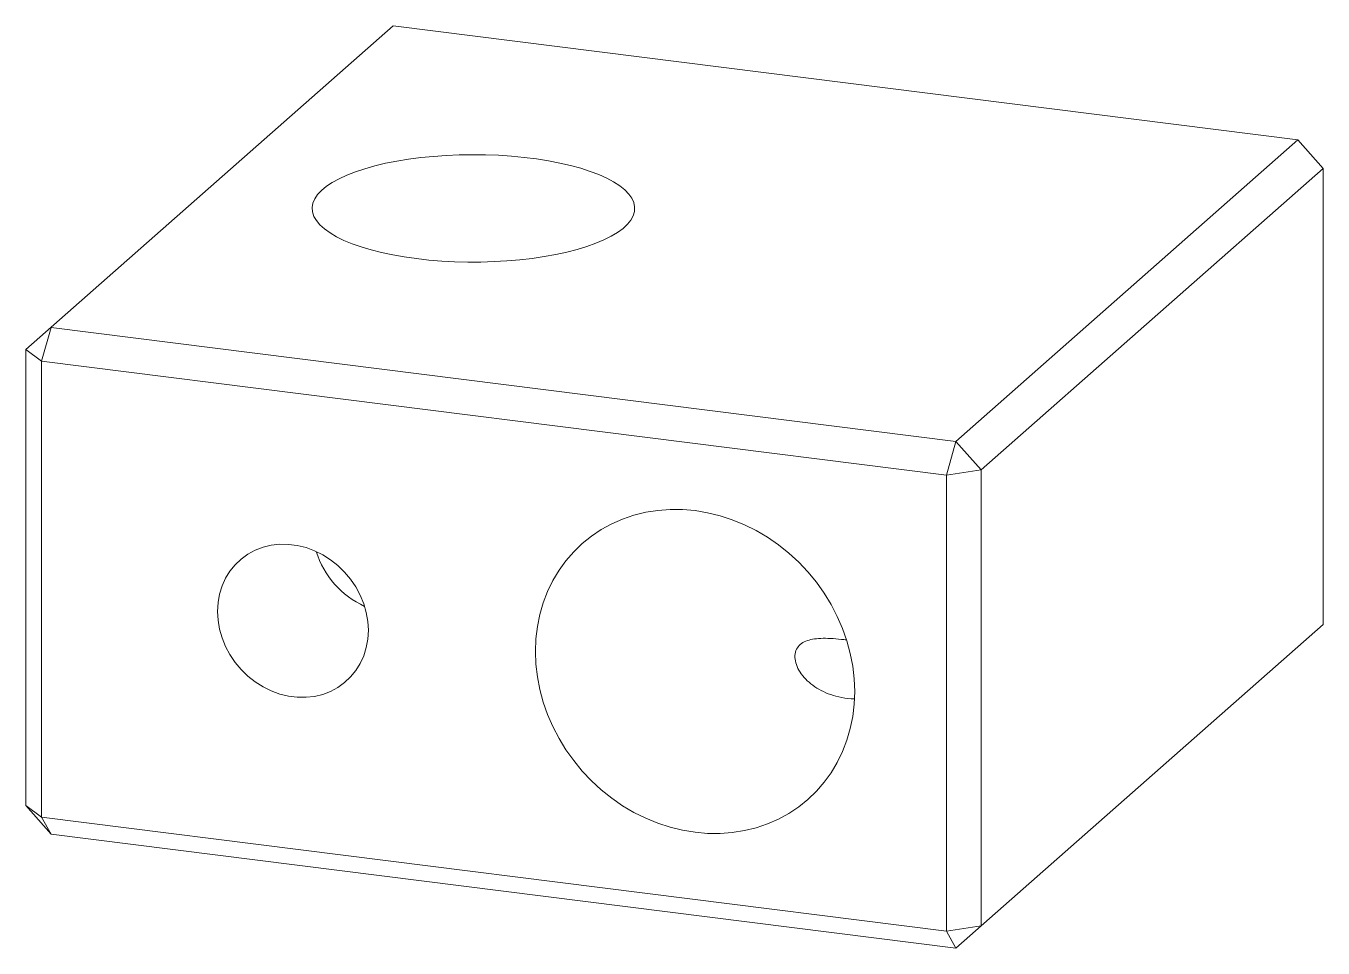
# Paper-space layout '_Dimetric' of a CAD drawing. Header units: millimetres. Extents: x -12.1 to 12.1, y -3.9 to 13.3.
import ezdxf

# ---------------------------------------------------------------- set-up
doc = ezdxf.new("R2010")
doc.units = ezdxf.units.MM

psp = doc.layouts.new('_Dimetric')

# ---------------------------------------------------------------- linework, layer by layer
at = {"color": 7, "linetype": 'Continuous', "lineweight": 15}
for p, q in [((-5.237, 13.295), (-12.068, 7.27)), ((11.601, 11.174), (-5.237, 13.295)), ((5.237, 5.561), (11.601, 11.174)), ((12.068, 10.643), (11.601, 11.174)), ((12.068, 10.643), (5.704, 5.031)), ((12.068, 2.158), (12.068, 10.643)), ((-11.777, 7.055), (-11.601, 7.683)), ((-11.601, 7.683), (5.237, 5.561)), ((-11.777, 7.055), (-12.068, 7.27)), ((-12.068, -1.215), (-12.068, 7.27)), ((5.06, 4.934), (-11.777, 7.055)), ((-11.777, 7.055), (-11.777, -1.43)), ((5.237, 5.561), (5.06, 4.934)), ((5.704, 5.031), (5.237, 5.561)), ((5.704, 5.031), (5.06, 4.934)), ((5.06, -3.551), (5.06, 4.934)), ((5.704, 5.031), (5.704, -3.454)), ((5.237, -3.867), (12.068, 2.158)), ((-11.777, -1.43), (-12.068, -1.215)), ((-12.068, -1.215), (-11.601, -1.746)), ((-11.777, -1.43), (5.06, -3.551)), ((-11.777, -1.43), (-11.601, -1.746)), ((5.237, -3.867), (-11.601, -1.746)), ((5.704, -3.454), (5.06, -3.551)), ((5.237, -3.867), (5.06, -3.551))]:
    psp.add_line(p, q, dxfattribs=at)
at = {"color": 7, "linetype": 'Continuous', "lineweight": 15, "flags": 128}
for points in [[(-4.802, 8.964), (-4.57, 8.938), (-4.332, 8.919), (-4.091, 8.906), (-3.847, 8.9), (-3.602, 8.901), (-3.358, 8.908), (-3.117, 8.921), (-2.88, 8.942), (-2.648, 8.968), (-2.424, 9.001), (-2.209, 9.04), (-2.004, 9.084), (-1.81, 9.134), (-1.63, 9.189), (-1.463, 9.249), (-1.312, 9.313), (-1.176, 9.381), (-1.058, 9.453), (-0.958, 9.527), (-0.876, 9.604), (-0.813, 9.683), (-0.77, 9.763), (-0.746, 9.844), (-0.743, 9.926), (-0.759, 10.007), (-0.795, 10.088), (-0.851, 10.167), (-0.926, 10.245), (-1.02, 10.32), (-1.132, 10.393), (-1.261, 10.462), (-1.407, 10.528), (-1.568, 10.589), (-1.744, 10.646), (-1.933, 10.697), (-2.134, 10.744), (-2.346, 10.785), (-2.567, 10.82), (-2.796, 10.849), (-3.032, 10.871), (-3.272, 10.887), (-3.515, 10.897), (-3.759, 10.899), (-4.004, 10.896), (-4.246, 10.885), (-4.486, 10.868), (-4.72, 10.845), (-4.948, 10.815), (-5.168, 10.779), (-5.378, 10.738), (-5.578, 10.69), (-5.765, 10.638), (-5.939, 10.58), (-6.098, 10.518), (-6.242, 10.452), (-6.368, 10.383), (-6.478, 10.31), (-6.569, 10.234), (-6.641, 10.156), (-6.694, 10.076), (-6.728, 9.996), (-6.741, 9.914), (-6.735, 9.833), (-6.709, 9.751), (-6.662, 9.671), (-6.597, 9.593), (-6.512, 9.516), (-6.409, 9.442), (-6.289, 9.371), (-6.151, 9.304), (-5.997, 9.24), (-5.829, 9.181), (-5.646, 9.127), (-5.451, 9.078), (-5.244, 9.034), (-5.028, 8.996), (-4.802, 8.964)], [(-2.587, 1.655), (-2.578, 1.888), (-2.55, 2.118), (-2.505, 2.343), (-2.442, 2.561), (-2.361, 2.772), (-2.263, 2.973), (-2.149, 3.164), (-2.02, 3.343), (-1.875, 3.509), (-1.717, 3.662), (-1.546, 3.8), (-1.363, 3.922), (-1.169, 4.028), (-0.965, 4.118), (-0.754, 4.189), (-0.535, 4.243), (-0.31, 4.279), (-0.082, 4.296), (0.15, 4.294), (0.383, 4.274), (0.616, 4.235), (0.848, 4.179), (1.076, 4.104), (1.301, 4.012), (1.519, 3.903), (1.731, 3.778), (1.935, 3.637), (2.129, 3.482), (2.312, 3.314), (2.483, 3.133), (2.641, 2.94), (2.786, 2.737), (2.915, 2.526), (3.029, 2.306), (3.127, 2.08), (3.207, 1.85), (3.271, 1.615), (3.316, 1.379), (3.344, 1.142), (3.353, 0.906), (3.344, 0.673), (3.316, 0.443), (3.271, 0.218), (3.207, 0), (3.127, -0.211), (3.029, -0.412), (2.915, -0.603), (2.786, -0.782), (2.641, -0.948), (2.483, -1.101), (2.312, -1.239), (2.129, -1.361), (1.935, -1.467), (1.731, -1.557), (1.519, -1.628), (1.301, -1.682), (1.076, -1.718), (0.848, -1.735), (0.616, -1.733), (0.383, -1.713), (0.15, -1.674), (-0.082, -1.618), (-0.31, -1.543), (-0.535, -1.451), (-0.754, -1.342), (-0.965, -1.217), (-1.169, -1.076), (-1.363, -0.921), (-1.546, -0.753), (-1.717, -0.572), (-1.875, -0.379), (-2.02, -0.176), (-2.149, 0.035), (-2.263, 0.255), (-2.361, 0.481), (-2.442, 0.711), (-2.505, 0.946), (-2.55, 1.182), (-2.578, 1.419), (-2.587, 1.655)], [(-8.504, 2.4), (-8.494, 2.563), (-8.466, 2.721), (-8.419, 2.873), (-8.354, 3.016), (-8.273, 3.148), (-8.175, 3.268), (-8.063, 3.373), (-7.938, 3.463), (-7.802, 3.536), (-7.656, 3.592), (-7.503, 3.629), (-7.344, 3.647), (-7.182, 3.645), (-7.019, 3.625), (-6.857, 3.585), (-6.698, 3.527), (-6.545, 3.452), (-6.399, 3.36), (-6.263, 3.252), (-6.138, 3.131), (-6.026, 2.997), (-5.928, 2.853), (-5.847, 2.7), (-5.782, 2.541), (-5.735, 2.377), (-5.707, 2.212), (-5.697, 2.047), (-5.707, 1.884), (-5.735, 1.725), (-5.782, 1.573), (-5.847, 1.431), (-5.928, 1.298), (-6.026, 1.179), (-6.138, 1.073), (-6.263, 0.983), (-6.399, 0.91), (-6.545, 0.855), (-6.698, 0.818), (-6.857, 0.8), (-7.019, 0.801), (-7.182, 0.822), (-7.344, 0.861), (-7.503, 0.919), (-7.656, 0.995), (-7.802, 1.087), (-7.938, 1.194), (-8.063, 1.316), (-8.175, 1.45), (-8.273, 1.594), (-8.354, 1.747), (-8.419, 1.906), (-8.466, 2.069), (-8.494, 2.235), (-8.504, 2.4)]]:
    psp.add_lwpolyline(points, dxfattribs=at)
at = {"color": 7, "linetype": 'Continuous', "lineweight": 15}
psp.add_arc((-5.069, 4.015), 1.675, 197.4076, 245.4117, dxfattribs=at)
psp.add_open_spline([(3.342, 0.773), (3.324, 0.773), (3.224, 0.774), (3.059, 0.804), (2.857, 0.864), (2.682, 0.946), (2.531, 1.049), (2.405, 1.17), (2.309, 1.304), (2.251, 1.444), (2.234, 1.58), (2.264, 1.696), (2.334, 1.787), (2.436, 1.848), (2.567, 1.884), (2.72, 1.9), (2.901, 1.897), (3.063, 1.885), (3.169, 1.871), (3.201, 1.867)], degree=3, knots=[0, 0, 0, 0, 0.0150603, 0.0808657, 0.1404129, 0.2015967, 0.2630604, 0.3260323, 0.3929582, 0.4616888, 0.5306675, 0.6020456, 0.6646964, 0.7294859, 0.7875851, 0.8471782, 0.9092293, 0.9727599, 1, 1, 1, 1], dxfattribs=at)

doc.saveas('drawing.dxf')
